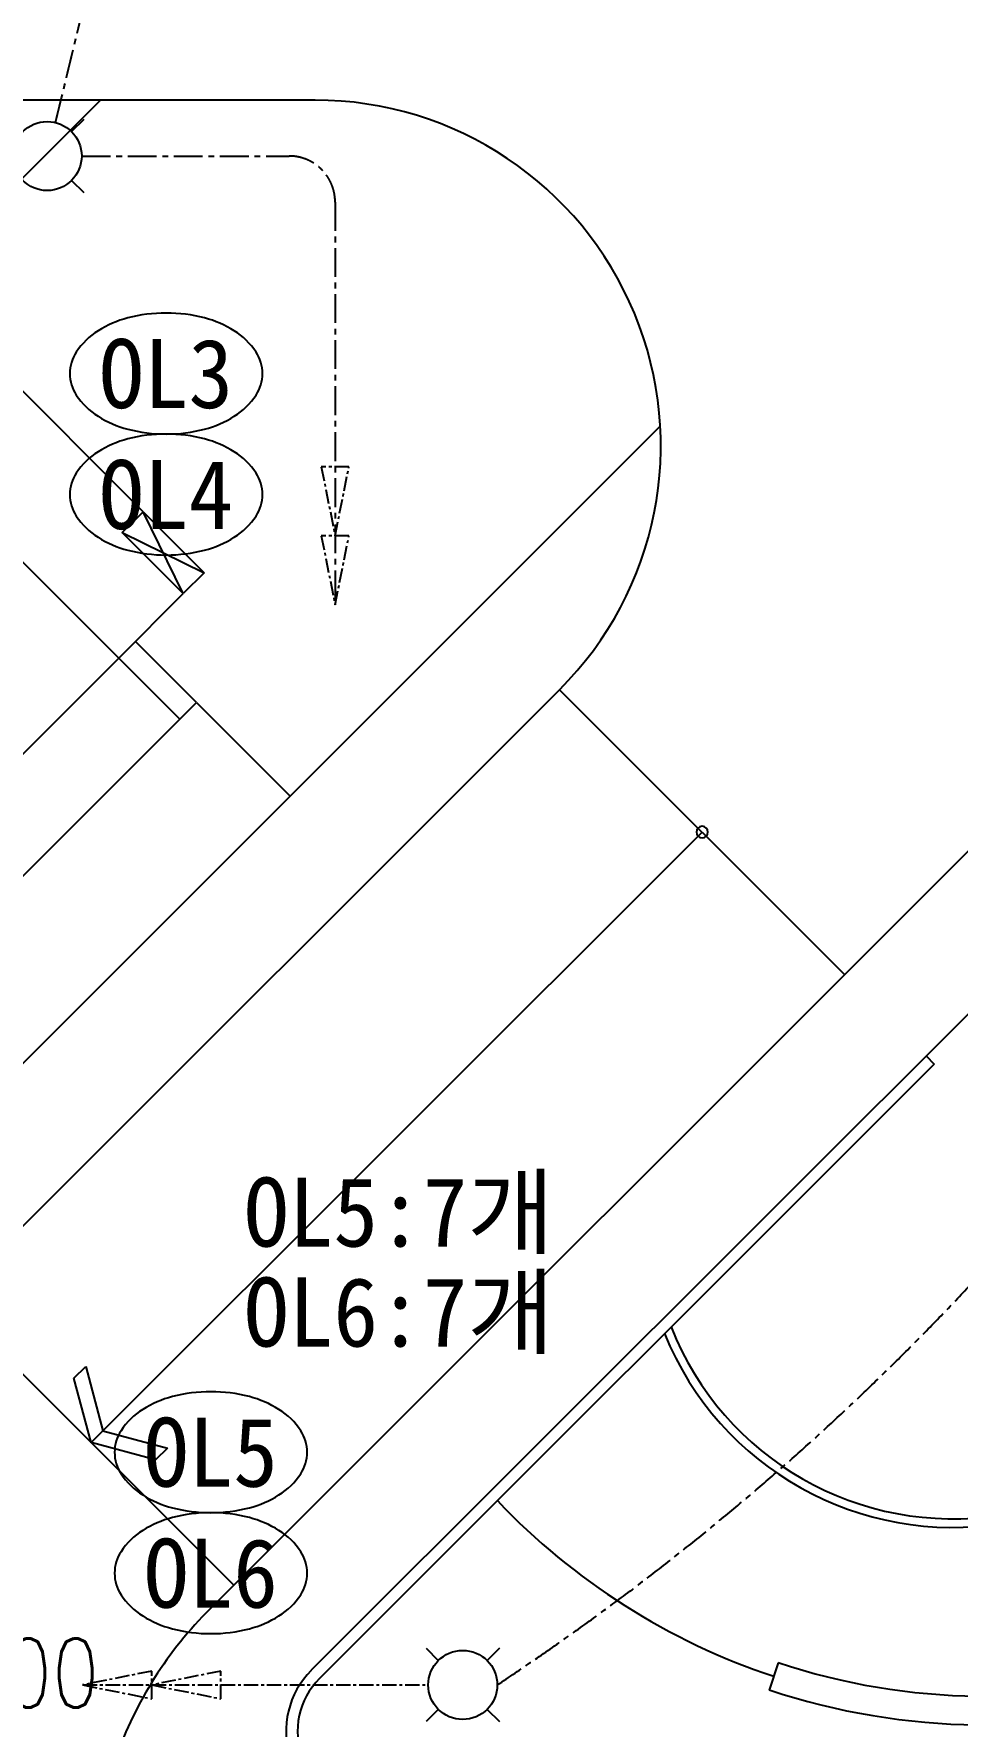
# Model space of a CAD drawing. Header units: millimetres. Extents: x 1145859089 to 1147511753, y -1047484727 to -1047247487.
# Drawn here: x 1146309539 to 1146325570, y -1047441020 to -1047411618 of the extents above; entities that cross this region are included whole.
import ezdxf
from ezdxf.enums import TextEntityAlignment as Align
from ezdxf.xclip import XClip

# ---------------------------------------------------------------- set-up
doc = ezdxf.new("R2010")
doc.units = ezdxf.units.MM
doc.header["$LTSCALE"] = 100
doc.header["$MEASUREMENT"] = 0
doc.header["$XCLIPFRAME"] = 2
doc.linetypes.add('CENTERX2', pattern=[4, 2.5, -0.5, 0.5, -0.5])
doc.layers.get('0').update_dxf_attribs({"linetype": 'CONTINUOUS'})
doc.layers.get('Defpoints').update_dxf_attribs({"linetype": 'CONTINUOUS'})
for name, color, linetype in [('01-전등등기구', 2, 'CONTINUOUS'), ('L-지중매입', 3, 'CENTERX2'), ('TEXT-기호', 2, 'CONTINUOUS'), ('XREF', 135, 'CONTINUOUS'), ('단지배치도$0$S240910', 33, 'CONTINUOUS'), ('단지배치도$0$W240910', 135, 'CONTINUOUS')]:
    doc.layers.add(name, color=color, linetype=linetype)
doc.styles.add('단지배치도$0$WS1', font='romans.shx', dxfattribs={"width": 0.8, "bigfont": 'whgtxt.shx'})
doc.styles.add('돋움체', font='DotumChe.ttf')

# ---------------------------------------------------------------- blocks, each defined once
blk = doc.blocks.new('단지배치도$0$zw$9902')
at = {"layer": '단지배치도$0$W240910'}
for p, q in [((74104, -40260, 0), (45683, -68681, 0)), ((45751, -41400, 0), (20965, -41400, 0)), ((42021, -41400, 0), (38817, -44604, 0)), ((42763, -48550, 0), (39436, -45223, 0)), ((37951, -46708, 0), (42339, -51095, 0)), ((65074, -46462, 0), (43925, -67611, 0)), ((51742, -47066, 0), (29793, -69015)), ((42399, -48914, 0), (42763, -48550, 0)), ((42763, -48550, 0), (43824, -49610, 0)), ((43459, -49974, 0), (42763, -48550, 0)), ((43459, -49974, 0), (42399, -48914, 0)), ((42399, -48914, 0), (43824, -49610, 0)), ((43824, -49610, 0), (43459, -49974, 0)), ((42339, -51095, 0), (43459, -49974, 0)), ((43689, -51866, 0), (42629, -50805, 0)), ((42339, -51095, 0), (36010, -57424, 0)), ((42339, -51095, 0), (43399, -52156, 0)), ((49994, -51643, 0), (34370, -67267)), ((49994, -51643, 0), (54943, -56592, 0)), ((43399, -52156, 0), (43689, -51866, 0)), ((43689, -51866, 0), (45316, -53492, 0)), ((37071, -58484, 0), (43399, -52156, 0)), ((52469, -54117, 0), (41862, -64724, 0)), ((39387, -62249, 0), (44337, -67199, 0)), ((41562, -63606, 0), (41767, -63402, 0)), ((41767, -63402, 0), (42066, -64520, 0)), ((41862, -64724, 0), (41562, -63606, 0)), ((42066, -64520, 0), (43184, -64819, 0)), ((42980, -65024, 0), (41862, -64724, 0)), ((43184, -64819, 0), (42980, -65024, 0)), ((53791, -68548), (53634, -69023))]:
    blk.add_line(p, q, dxfattribs=at)
at = {"layer": '단지배치도$0$W240910', "ltscale": 5}
for p, q in [((56499, -58148, 0), (45825, -68822, 0)), ((56358, -58007, 0), (56499, -58148, 0))]:
    blk.add_line(p, q, dxfattribs=at)
at = {"layer": '단지배치도$0$W240910'}
for centre, radius, start, end in [((45751, -47400, 0), 6000, 315, 90), ((52469, -54117, 0), 100, 0, 180), ((52469, -54117, 0), 100, 180, 0), ((56819, -60799), 5399, 202.1016, 356.7121), ((56819, -60799), 5249, 201.4083, 356.7121), ((57394, -57699), 11431, 251.6277, 321.4181), ((57394, -57699), 11931, 251.6277, 321.4181), ((57394, -57699), 11681, 223.4507, 251.6277), ((57394, -57699), 11681, 223.4507, 251.6277), ((48875, -72560, 0), 7000, 135, 160.2873), ((46744, -69742, 0), 1500, 135, 197.7706), ((46744, -69742, 0), 1300, 135, 200.6196)]:
    blk.add_arc(centre, radius, start, end, dxfattribs=at)
at = {"layer": '단지배치도$0$S240910', "style": '단지배치도$0$WS1', "width": 0.8}
blk.add_text('FH:30.00', height=1200, dxfattribs=at).set_placement((36244, -69329))
blk = doc.blocks.new('단지배치도')
blk.add_blockref('단지배치도$0$zw$9902', (141034, 142437))
blk = doc.blocks.new('L옥외보안등')
at = {"layer": '01-전등등기구', "linetype": 'Continuous', "ltscale": 2}
for p, q in [((0, 3.181), (0.53, 2.651)), ((3.181, 3.181), (2.651, 2.651)), ((0.53, 0.53), (0, 0)), ((2.651, 0.53), (3.181, 0))]:
    blk.add_line(p, q, dxfattribs=at)
at = {"layer": '01-전등등기구'}
blk.add_circle((1.59, 1.59), 1.499, dxfattribs=at)

msp = doc.modelspace()

# ---------------------------------------------------------------- linework, layer by layer
at = {"layer": 'L-지중매입'}
msp.add_line((1146310385.582946, -1047440304.537386), (1146316385.582946, -1047440304.537386), dxfattribs=at)
at = {"layer": 'L-지중매입', "ltscale": 2}
msp.add_lwpolyline([(1146310369.821634, -1047413740.090766), (1146313970.050119, -1047413740.090766, -0.4142135625), (1146314770.050119, -1047414540.090766), (1146314770.050119, -1047421540.090766)], format="xyb", dxfattribs=at)
at = {"layer": 'L-지중매입'}
for points in [[(1146314530.061479, -1047419140.090766), (1146314770.050119, -1047420340.090766), (1146315010.038759, -1047419140.090766)], [(1146314530.061479, -1047420340.090766), (1146314770.050119, -1047421540.090766), (1146315010.038759, -1047420340.090766)], [(1146311585.582946, -1047440064.548746), (1146310385.582946, -1047440304.537386), (1146311585.582946, -1047440544.526026)], [(1146312785.582946, -1047440064.548746), (1146311585.582946, -1047440304.537386), (1146312785.582946, -1047440544.526026)]]:
    msp.add_lwpolyline(points, close=True, dxfattribs=at)
at = {"layer": 'L-지중매입', "ltscale": 2}
for centre, radius, start, end in [((1146131564.984625, -1047369120.144861), 183706.246329, 346.13003740535, 352.01443187811), ((1146292364.149594, -1047402174.186541, 0), 45716.750817, 303.4822833292, 333.0437788935)]:
    msp.add_arc(centre, radius, start, end, dxfattribs=at)
at = {"layer": 'TEXT-기호', "color": 6, "elevation": 0}
for points in [[(1146311836.147268, -1047416468.886337, 0.06374912), (1146311168.075186, -1047416554.411923, 0.0767522035), (1146310653.609789, -1047416776.704437, 0.1071501157), (1146310275.784318, -1047417146.416938, 0.1467308787), (1146310163.786726, -1047417519.843069, 0.1467308787), (1146310275.784318, -1047417893.2692, 0.1071501157), (1146310653.609789, -1047418262.981701, 0.0767522035), (1146311168.075186, -1047418485.274215, 0.06374912), (1146311836.147268, -1047418570.799801, 0.06374912), (1146312504.21935, -1047418485.274215, 0.0767522035), (1146313018.684747, -1047418262.981701, 0.1071501157), (1146313396.510218, -1047417893.2692, 0.1467308787), (1146313508.507809, -1047417519.843069, 0.1467308787), (1146313396.510218, -1047417146.416938, 0.1071501157), (1146313018.684747, -1047416776.704437, 0.0767522035), (1146312504.21935, -1047416554.411923, 0.06374912)], [(1146311836.147268, -1047418570.799801, 0.06374912), (1146311168.075186, -1047418656.325387, 0.0767522035), (1146310653.609789, -1047418878.617901, 0.1071501157), (1146310275.784318, -1047419248.330402, 0.1467308787), (1146310163.786726, -1047419621.756533, 0.1467308787), (1146310275.784318, -1047419995.182664, 0.1071501157), (1146310653.609789, -1047420364.895165, 0.0767522035), (1146311168.075186, -1047420587.187679, 0.06374912), (1146311836.147268, -1047420672.713265, 0.06374912), (1146312504.21935, -1047420587.187679, 0.0767522035), (1146313018.684747, -1047420364.895165, 0.1071501157), (1146313396.510218, -1047419995.182664, 0.1467308787), (1146313508.507809, -1047419621.756533, 0.1467308787), (1146313396.510218, -1047419248.330402, 0.1071501157), (1146313018.684747, -1047418878.617901, 0.0767522035), (1146312504.21935, -1047418656.325387, 0.06374912)]]:
    msp.add_lwpolyline(points, format="xyb", close=True, dxfattribs=at)
at = {"layer": 'TEXT-기호', "color": 6}
for points in [[(1146312612.712732, -1047435209.703279, 0.06374912), (1146311944.640649, -1047435295.228866, 0.0767522035), (1146311430.175252, -1047435517.52138, 0.1071501157), (1146311052.349782, -1047435887.233881, 0.1467308787), (1146310940.35219, -1047436260.660012, 0.1467308787), (1146311052.349782, -1047436634.086143, 0.1071501157), (1146311430.175252, -1047437003.798644, 0.0767522035), (1146311944.640649, -1047437226.091157, 0.06374912), (1146312612.712732, -1047437311.616744, 0.06374912), (1146313280.784814, -1047437226.091157, 0.0767522035), (1146313795.250211, -1047437003.798644, 0.1071501157), (1146314173.075681, -1047436634.086143, 0.1467308787), (1146314285.073273, -1047436260.660012, 0.1467308787), (1146314173.075681, -1047435887.233881, 0.1071501157), (1146313795.250211, -1047435517.52138, 0.0767522035), (1146313280.784814, -1047435295.228866, 0.06374912)], [(1146312612.712732, -1047437311.616744, 0.06374912), (1146311944.640649, -1047437397.14233, 0.0767522035), (1146311430.175252, -1047437619.434844, 0.1071501157), (1146311052.349782, -1047437989.147345, 0.1467308787), (1146310940.35219, -1047438362.573476, 0.1467308787), (1146311052.349782, -1047438735.999607, 0.1071501157), (1146311430.175252, -1047439105.712108, 0.0767522035), (1146311944.640649, -1047439328.004622, 0.06374912), (1146312612.712732, -1047439413.530208, 0.06374912), (1146313280.784814, -1047439328.004622, 0.0767522035), (1146313795.250211, -1047439105.712108, 0.1071501157), (1146314173.075681, -1047438735.999607, 0.1467308787), (1146314285.073273, -1047438362.573476, 0.1467308787), (1146314173.075681, -1047437989.147345, 0.1071501157), (1146313795.250211, -1047437619.434844, 0.0767522035), (1146313280.784814, -1047437397.14233, 0.06374912)]]:
    msp.add_lwpolyline(points, format="xyb", close=True, dxfattribs=at)

# ---------------------------------------------------------------- block references
at = {"layer": '01-전등등기구', "linetype": 'Continuous', "ltscale": 2, "xscale": 400.0000000000001, "yscale": 400.0000000000001, "zscale": 400.0000000000001}
for p in [(1146309133.894894, -1047414376.243938), (1146316349.199237, -1047440940.690558)]:
    msp.add_blockref('L옥외보안등', p, dxfattribs=at)
at = {"layer": 'XREF'}
ref = msp.add_blockref('단지배치도', (1146127639.433663, -1047513806.462535), dxfattribs=at)
XClip(ref).set_block_clipping_path([(72982.4064819524, 34919.7593965298), (360382.4067475507, 255319.7593436697)])

# ---------------------------------------------------------------- texts
at = {"layer": 'Defpoints', "color": 1, "style": '돋움체'}
for s, p in [('OL5:7개', (1146315880.149363, -1047432075.213357)), ('OL6:7개', (1146315880.149363, -1047433812.283399))]:
    msp.add_text(s, height=1200, dxfattribs=at).set_placement(p, align=Align.MIDDLE)
at = {"layer": 'TEXT-기호', "color": 6, "style": '돋움체'}
for s, p in [('OL3', (1146311836.147268, -1047417519.843069, 0)), ('OL4', (1146311836.147268, -1047419621.756533, 0)), ('OL5', (1146312612.712732, -1047436260.660012)), ('OL6', (1146312612.712732, -1047438362.573476))]:
    msp.add_text(s, height=1200, dxfattribs=at).set_placement(p, align=Align.MIDDLE)

doc.saveas('drawing.dxf')
